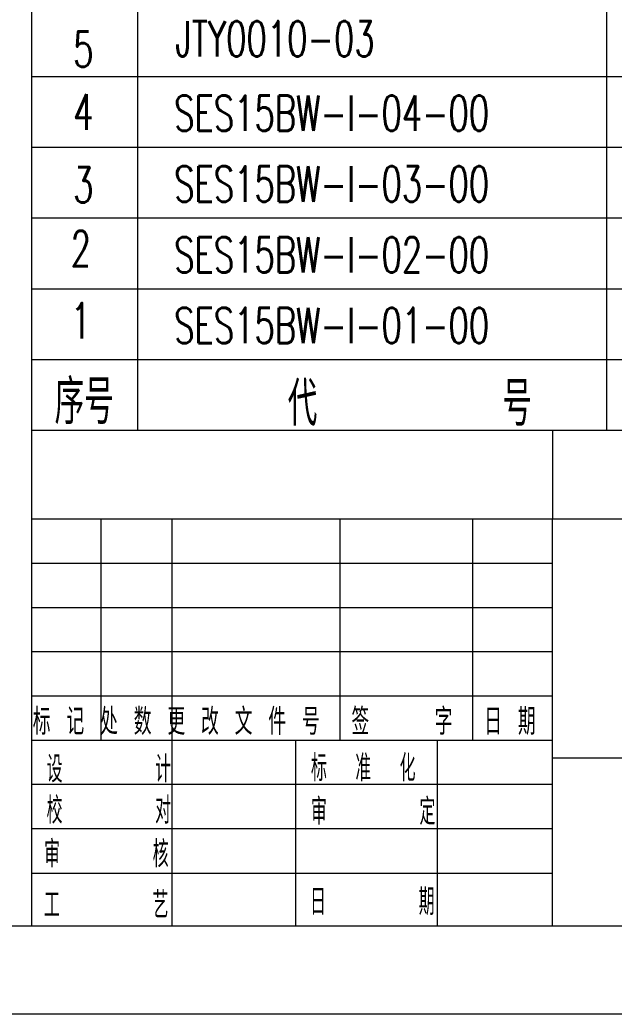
# Model space of a CAD drawing. Header units: millimetres. Extents: x -394 to 6212, y -2458 to 809.
# Drawn here: x 4832.7 to 4899.8, y -1936.1 to -1823.6 of the extents above; entities that cross this region are included whole.
import ezdxf

# ---------------------------------------------------------------- set-up
doc = ezdxf.new("R2010")
doc.units = ezdxf.units.MM
doc.layers.get('0').update_dxf_attribs({"lineweight": 18})
for name, color, linetype, lineweight, true_color in [('1', 1, 'Continuous', 18, 0xff0000), ('2', 2, 'Continuous', 18, 0xffff00), ('3尺寸线', 2, 'Continuous', 18, 0xffff00)]:
    doc.layers.add(name, color=color, linetype=linetype, lineweight=lineweight, true_color=true_color)
doc.styles.add('HZ', font='txt.shx', dxfattribs={"width": 0.67, "bigfont": 'hztxt.shx'})
doc.styles.get("Standard").update_dxf_attribs({"font": 'txt.shx', "bigfont": 'gbcbig.shx'})

msp = doc.modelspace()

# ---------------------------------------------------------------- linework, layer by layer
for p, q in [((4849.86754, -1926.0524), (4849.86754, -1880.0524)), ((4863.86754, -1926.0524), (4863.86754, -1905.0524)), ((4879.86754, -1926.0524), (4879.86754, -1905.0524)), ((4833.98432, -1910.0524), (4892.86754, -1910.0524)), ((4833.98432, -1915.0524), (4892.86754, -1915.0524)), ((4833.98432, -1920.10429), (4892.86754, -1920.10429))]:
    msp.add_line(p, q)
at = {"layer": '1'}
for p, q in [((4833.98432, -1767.0524), (4833.98432, -1926.0524)), ((4833.98432, -1880.0524), (5013.74256, -1880.0524)), ((4892.86754, -1926.0524), (4892.86754, -1880.0524)), ((4833.98432, -1905.0524), (4892.86754, -1905.0524)), ((4892.86754, -1907.0524), (4954.86754, -1907.0524)), ((4454.74256, -1926.0524), (5013.74256, -1926.0524))]:
    msp.add_line(p, q, dxfattribs=at)
at = {"layer": '2'}
for p, q in [((4845.98432, -1682.0524), (4845.98432, -1870.0524)), ((4898.98432, -1682.0524), (4898.98432, -1870.0524)), ((5013.74256, -1830.0524), (4833.98432, -1830.0524)), ((5013.74256, -1838.0524), (4833.98432, -1838.0524)), ((5013.74256, -1846.0524), (4833.98432, -1846.0524)), ((5013.74256, -1854.0524), (4833.98432, -1854.0524)), ((5013.74256, -1862.0524), (4833.98432, -1862.0524)), ((5013.74256, -1870.0524), (4833.98432, -1870.0524)), ((4841.86754, -1905.0524), (4841.86754, -1880.0524)), ((4849.86754, -1905.0524), (4849.86754, -1880.0524)), ((4868.86754, -1905.0524), (4868.86754, -1880.0524)), ((4883.86754, -1905.0524), (4883.86754, -1880.0524)), ((4833.98432, -1885.0524), (4892.86754, -1885.0524)), ((4833.98432, -1890.0524), (4892.86754, -1890.0524)), ((4833.98432, -1895.0524), (4892.86754, -1895.0524)), ((4833.98432, -1900.0524), (4892.86754, -1900.0524)), ((5617.74256, -1936.0524), (4414.74256, -1936.0524))]:
    msp.add_line(p, q, dxfattribs=at)
at = {"layer": '2', "linetype": 'Continuous'}
msp.add_line((4892.86754, -1870.0524), (4892.86754, -1879.97212), dxfattribs=at)
at = {"layer": '3尺寸线'}
msp.add_lwpolyline([(5023.74256, -1936.0524), (4429.74256, -1936.0524), (4429.74256, -1516.0524), (5023.74256, -1516.0524)], close=True, dxfattribs=at)

# ---------------------------------------------------------------- texts
at = {"width": 0.67}
for s, p in [('JTY0010-03', (4850.25439, -1827.73661)), ('SES15BW-I-04-00', (4850.10806, -1836.17029)), ('SES15BW-I-03-00', (4850.10806, -1844.17029)), ('SES15BW-I-02-00', (4850.10806, -1852.17029)), ('SES15BW-I-01-00', (4850.10806, -1860.17029))]:
    msp.add_text(s, height=4, dxfattribs=at).set_placement(p)
at = {"style": 'HZ'}
for s, width, p in [('标 记 处 数 更 改 文 件 号  签   字  日 期', 0.67, (4834.13551, -1904.46914)), ('设      计', 0.6, (4835.69368, -1909.85675)), ('标  准  化', 0.6, (4865.56858, -1909.71942)), ('校      对', 0.6, (4835.69368, -1914.51268)), ('审      定', 0.6, (4865.56858, -1914.65162)), ('审      核', 0.6, (4835.41711, -1919.44488)), ('日      期', 0.6, (4865.46827, -1924.8515)), ('工      艺', 0.6, (4835.39868, -1925.20587))]:
    msp.add_text(s, height=3, dxfattribs=dict(at, width=width)).set_placement(p)
at = {"layer": '2', "char_height": 4, "width": 3.8285714, "attachment_point": 7}
for s, insert in [('\\T1;{\\W0.67;5}', (4838.70043, -1828.91858)), ('\\T1;{\\W0.67;4}', (4838.70043, -1836.0267)), ('\\T1;{\\W0.67;3}', (4838.70043, -1844.27213)), ('\\T1;{\\W0.67;2}', (4838.41572, -1851.4811)), ('\\T1;{\\W0.67;1}', (4838.41572, -1859.62568))]:
    msp.add_mtext(s, dxfattribs=dict(at, insert=insert))
at = {"layer": '2', "char_height": 5, "attachment_point": 7, "style": 'HZ'}
for s, insert, width in [('\\T1;序号', (4836.59941, -1869.33482), 10.05), ('\\T1;代       号', (4862.93675, -1869.52377), 45.225)]:
    msp.add_mtext(s, dxfattribs=dict(at, insert=insert, width=width))

doc.saveas('drawing.dxf')
